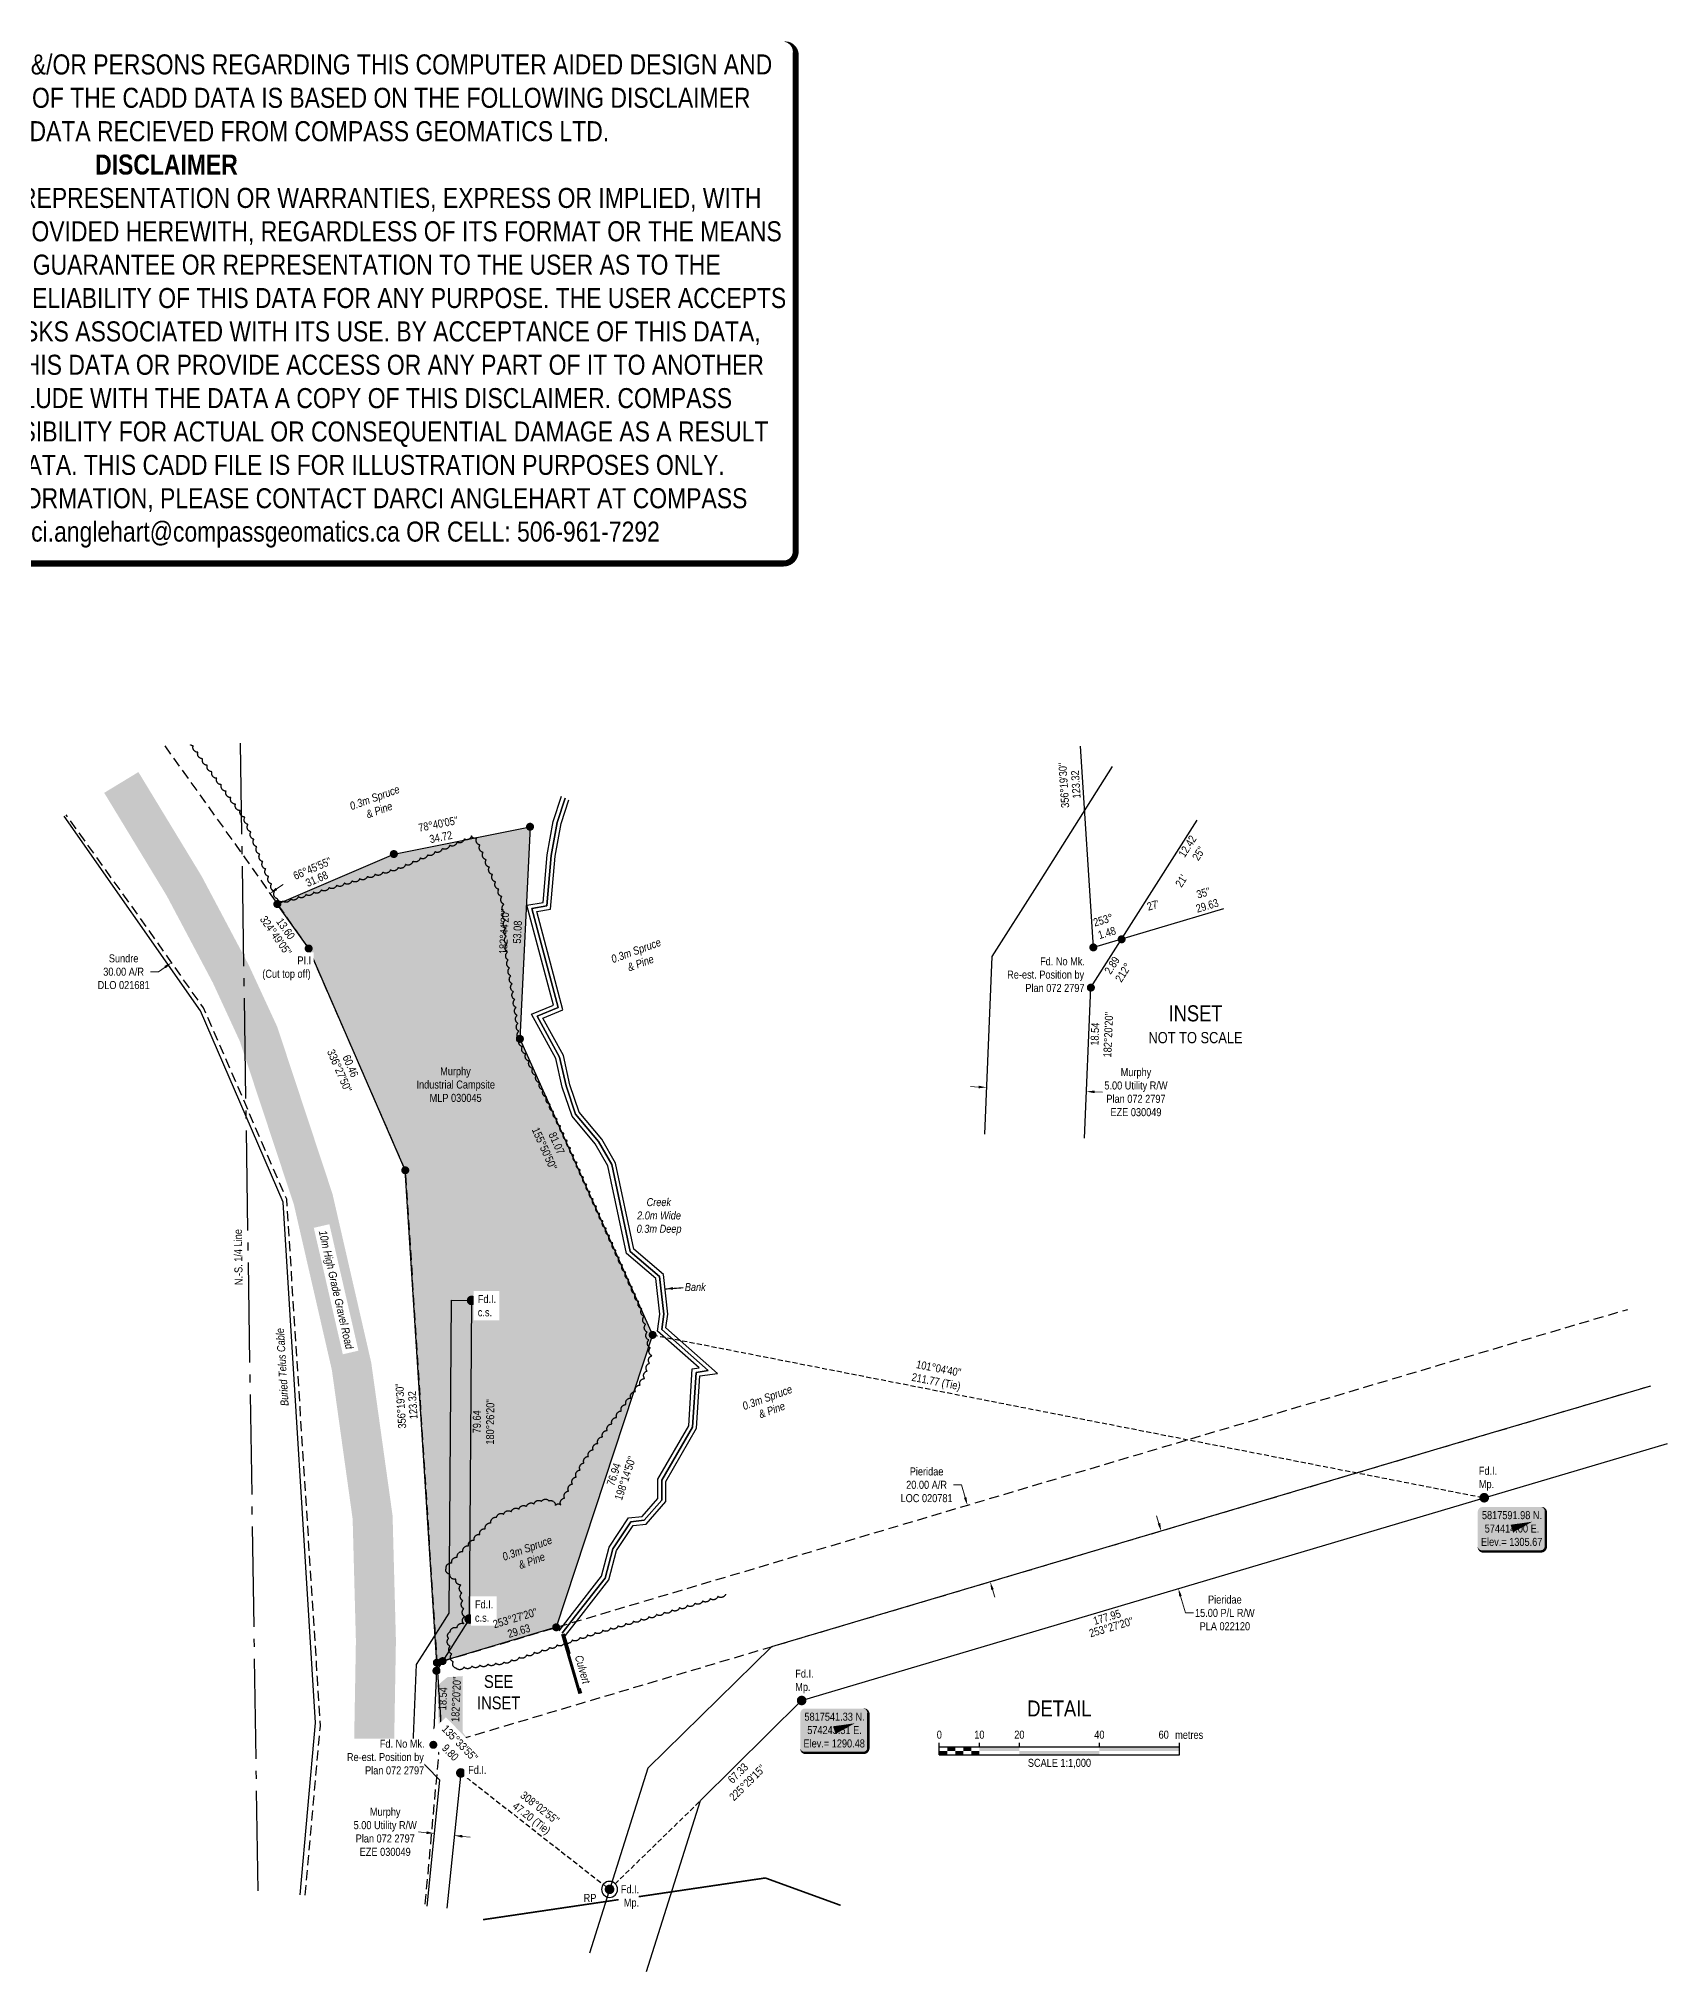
# Model space of a CAD drawing. Extents: x 573998 to 577194, y 5817042 to 5819455.
# Drawn here: x 575160 to 577194, y 5817042 to 5819455 of the extents above; entities that cross this region are included whole.
import ezdxf
from ezdxf.enums import TextEntityAlignment as Align

# ---------------------------------------------------------------- set-up
doc = ezdxf.new("R2010")
doc.units = 0
doc.header["$LTSCALE"] = 5
doc.header["$PDSIZE"] = 0.5
for name, pattern in [('0', [1, 1, 0]), ('DASHDOT2', [12.7, 6.35, -3.175, 0, -3.175]), ('foc-ACCESSROAD', [3.75, 2.5, -1.25]), ('foc-FLOWLINE', [3.75, 2.5, -1.25]), ('foc-QUARTERLINE', [33, 25, -3, 2, -3]), ('foc-TIELINE', [1.875, 1.25, -0.625]), ('foc-TRAV', [1.875, 1.25, -0.625]), ('foc-WHEELTRACKS', [2, 0.4, -1.6])]:
    doc.linetypes.add(name, pattern=pattern)
doc.layers.get('Defpoints').update_dxf_attribs({"color": 9})
for name, color, linetype in [('35', 37, 'Continuous'), ('AS-ROADS', 254, 'Continuous'), ('AS-TELEPHONE-T', 224, 'Continuous'), ('AS-TELUS', 224, 'foc-TEL'), ('AS-UNDERLAY-H', 141, 'Continuous'), ('AS-WILDLIFE', 131, 'DASHDOT2'), ('C-EZE', 13, 'foc-FLOWLINE'), ('DETAIL-T', 7, 'Continuous'), ('F-AR', 190, 'foc-ACCESSROAD'), ('F-RW', 190, 'Continuous'), ('L-BD', 7, 'Continuous'), ('L-MON', 1, 'Continuous'), ('L-SECQ', 8, 'foc-QUARTERLINE'), ('L-TIE', 7, 'foc-TIELINE'), ('P-PROPOSED', 10, 'Continuous'), ('P-PROPOSED-H', 21, 'Continuous'), ('P-TRAV', 4, 'foc-TRAV'), ('T-BUSH', 110, '0'), ('T-BUSH-T', 110, 'Continuous'), ('T-CREEK', 160, 'Continuous'), ('T-SLOPE', 48, 'Continuous'), ('T-WATER-P3', 160, 'foc-WHEELTRACKS'), ('T-WATER-T', 170, 'Continuous')]:
    doc.layers.add(name, color=color, linetype=linetype)
for name, color, linetype, lineweight in [('AS-GENERAL', 48, 'Continuous', 18), ('C-EZE-T', 13, 'Continuous', 9), ('C-WS-T', 13, 'Continuous', 9), ('F-AR-T', 190, 'Continuous', 9), ('F-RW-T', 190, 'Continuous', 9), ('T-TEXT', 48, 'Continuous', 18)]:
    doc.layers.add(name, color=color, linetype=linetype, lineweight=lineweight)
doc.layers.add('DISCLAIMER', color=7, linetype='Continuous', plot=False)
doc.styles.add('80', font='ARIALN.TTF', dxfattribs={"height": 10})
doc.styles.add('80CG', font='ARIALN.TTF', dxfattribs={"height": 10})
doc.styles.add('80L', font='ARIALN.TTF', dxfattribs={"height": 10})
doc.styles.add('foc-LtypeFont', font='ARIALN.TTF', dxfattribs={"height": 7.35})
doc.linetypes.add('foc-TEL', pattern='A,2,-1,["T",foc-LtypeFont,S=0.2,R=0,X=-0.425,Y=-0.75],-1.24,8', length=12.24)
doc.linetypes.add('foc-TOPO-flowdirection-NOLINE', pattern='A,0,[">",foc-LtypeFont,S=0.3,R=0,X=0,Y=-0.945],-20,[">",foc-LtypeFont,S=0.3,R=0,X=0,Y=-0.945],0', length=20)
doc.dimstyles.new('Compass 5 000', dxfattribs={"dimscale": 5, "dimtxt": 9, "dimasz": 2, "dimexe": 0.2, "dimexo": 0.0625, "dimgap": 0.5, "dimtad": 0, "dimtih": 1, "dimtoh": 1, "dimzin": 0, "dimdsep": 46, "dimtxsty": '80CG', "dimcen": 0.1, "dimse1": 1, "dimse2": 1, "dimclrd": 256, "dimclrt": 256, "dimaunit": 1, "dimadec": 4, "dimazin": 0, "dimtfac": 0.06, "dimtofl": 0, "dimtmove": 0, "dimatfit": 1, "dimfxl": 0.2, "dimtolj": 1, "dimtzin": 0, "dimlwd": -1, "dimarcsym": 0})

# ---------------------------------------------------------------- blocks, each defined once
blk = doc.blocks.new('fdia')
at = {"color": 255, "const_width": 1}
blk.add_lwpolyline([(-0.5, 0, 1), (0.5, 0, 1)], format="xyb", close=True, dxfattribs=at)
blk = doc.blocks.new('Fdiaa')
blk.add_blockref('fdia', (0, 0))
blk = doc.blocks.new('fdib')
at = {"color": 1, "const_width": 1.6}
blk.add_lwpolyline([(-0.4, 0, 1), (0.4, 0, 1)], format="xyb", close=True, dxfattribs=at)
at = {"color": 1}
blk.add_circle((0, 0), 0.8, dxfattribs=at)
blk = doc.blocks.new('Fdibb')
blk.add_blockref('fdib', (0, 0))
blk = doc.blocks.new('fdicc')
for name in ['Fdibb', 'Fdiaa']:
    blk.add_blockref(name, (0, 0))
blk = doc.blocks.new('FDI')
blk.add_blockref('fdicc', (0, 0))
blk = doc.blocks.new('PLIA')
at = {"color": 255, "const_width": 1}
blk.add_lwpolyline([(-0.5, 0, 1), (0.5, 0, 1)], format="xyb", close=True, dxfattribs=at)
blk = doc.blocks.new('PLIAA')
blk.add_blockref('PLIA', (0, 0))
blk = doc.blocks.new('PLIB')
at = {"color": 1}
blk.add_circle((0, 0), 0.8, dxfattribs=at)
blk = doc.blocks.new('PLIBB')
blk.add_blockref('PLIB', (0, 0))
blk = doc.blocks.new('PLICC')
for name in ['PLIAA', 'PLIBB']:
    blk.add_blockref(name, (0, 0))
blk = doc.blocks.new('PLI')
blk.add_blockref('PLICC', (0, 0))
blk = doc.blocks.new('RP')
at = {"layer": '35', "color": 3}
blk.add_circle((0, 0), 10, dxfattribs=at)
at = {"layer": '35', "color": 3, "style": '80'}
blk.add_attdef('RP_001', (-32.4, 5.8), '', height=10, dxfattribs=at)
blk = doc.blocks.new('*U317')
at = {"color": 0}
for p, q in [((-150, 0), (-150, 15)), ((-150, 10), (150.2, 10)), ((-150, 0), (150.2, 0)), ((-100, 10), (-100, 15)), ((-50, 10), (-50, 15)), ((50, 10), (50, 15)), ((150.2, 0), (150.2, 15))]:
    blk.add_line(p, q, dxfattribs=at)
for points in [[(-150, 5), (-140, 5), (-150, 0), (-140, 0)], [(-140, 10), (-130, 10), (-140, 5), (-130, 5)], [(-130, 5), (-120, 5), (-130, 0), (-120, 0)], [(-120, 10), (-110, 10), (-120, 5), (-110, 5)], [(-110, 5), (-100, 5), (-110, 0), (-100, 0)], [(-100, 10), (-50, 10), (-100, 5), (-50, 5)], [(-50, 5), (50, 5), (-50, 0), (50, 0)], [(50, 10), (150.2, 10), (50, 5), (150.2, 5)]]:
    blk.add_solid(points, dxfattribs=at)
at = {"color": 0, "style": '80'}
blk.add_text('metres', height=10, dxfattribs=at).set_placement((162.2, 20), align=Align.CENTER)
at = {"color": 0, "char_height": 10, "style": '80'}
for s, insert, attachment_point in [('0', (-150, 30.2), 2), ('10', (-100, 30.2), 2), ('20', (-50, 30.2), 2), ('40', (50, 30.2), 2), ('60', (136.7, 30.2), 3), ('SCALE 1:1,000', (0.1, -5), 2)]:
    blk.add_mtext(s, dxfattribs=dict(at, insert=insert, attachment_point=attachment_point))
blk = doc.blocks.new('*U449')
h = blk.add_hatch(color=254)
edge = h.paths.add_edge_path()
edge.add_line((-36.5, -28.5), (36.5, -28.5))
edge.add_arc((36.5, -22.5), 6, 270, 360)
edge.add_line((42.5, -22.5), (42.5, 21))
edge.add_arc((36.5, 21), 6, 0, 90)
edge.add_line((36.5, 27), (-36.5, 27))
edge.add_arc((-36.5, 21), 6, 90, 180)
edge.add_line((-42.5, 21), (-42.5, -22.5))
edge.add_arc((-36.5, -22.5), 6, 180, 270)
at = {"color": 1, "flags": 128}
blk.add_lwpolyline([(-36.5, -28.5, 3, 3, 0), (36.5, -28.5, 3, 3, 0.414214), (42.5, -22.5, 3, 3, 0), (42.5, 21, 3, 0, 0.414214), (36.5, 27, 0, 0, 0), (-36.5, 27, 0, 0, 0.414214), (-42.5, 21, 0, 0, 0), (-42.5, -22.5, 0, 3, 0.414214)], format="xyseb", close=True, dxfattribs=at)
blk.add_lwpolyline([(25.7, 8.6, 0, 10, 0), (0, 0, 5, 5, 0)], format="xyseb", dxfattribs=at)
at = {"color": 1, "style": '80'}
blk.add_attdef('ENTER_TEXT_001', (-36, -5), '', height=10, dxfattribs=at)
blk = doc.blocks.new('*D454')
at = {"layer": 'Defpoints', "color": 0, "transparency": 16777216}
for p in [(575436.1, 5818406.2), (575313.2, 5818320.1), (575326.3, 5818301.4)]:
    blk.add_point(p, dxfattribs=at)
at = {"layer": 'F-AR-T', "transparency": 16777216}
for p, q in [((575457.4, 5818393.3), (575465.6, 5818399)), ((575309.9, 5818289.9), (575299.9, 5818289.9)), ((575318.1, 5818295.7), (575309.9, 5818289.9))]:
    blk.add_line(p, q, dxfattribs=at)
for points in [[(575456.4, 5818394.7), (575458.3, 5818391.9), (575449.2, 5818387.5)], [(575317.1, 5818297), (575319, 5818294.3), (575326.3, 5818301.4)]]:
    blk.add_solid(points, dxfattribs=at)
at = {"layer": 'F-AR-T', "transparency": 16777216, "insert": (575266.4, 5818289.9), "char_height": 10, "attachment_point": 5, "style": '80CG'}
blk.add_mtext('\\A1;Sundre\\P30.00 A/R\\PDLO 021681', dxfattribs=at)
blk = doc.blocks.new('*D456')
at = {"layer": 'C-EZE-T', "transparency": 16777216}
for p, q in [((575644.7, 5817214.7), (575634.8, 5817215.7)), ((575689.5, 5817210.1), (575699.4, 5817209.1))]:
    blk.add_line(p, q, dxfattribs=at)
for points in [[(575644.9, 5817216.4), (575644.5, 5817213.1), (575654.7, 5817213.7)], [(575689.6, 5817211.8), (575689.3, 5817208.5), (575679.5, 5817211.1)]]:
    blk.add_solid(points, dxfattribs=at)
at = {"layer": 'Defpoints', "color": 0, "transparency": 16777216}
for p in [(575654.9, 5817216.1), (575654.7, 5817213.7), (575679.8, 5817213.5)]:
    blk.add_point(p, dxfattribs=at)
at = {"layer": 'C-EZE-T', "transparency": 16777216, "insert": (575593.1, 5817215.7), "char_height": 10, "attachment_point": 5, "style": '80CG'}
blk.add_mtext('\\A1;Murphy\\P5.00 Utility R/W\\PPlan 072 2797\\PEZE 030049', dxfattribs=at)
blk = doc.blocks.new('*D457')
at = {"layer": 'Defpoints', "color": 0, "transparency": 16777216}
for p in [(576320.2, 5817623.7), (576322.2, 5817624.3), (576350.6, 5817528.5)]:
    blk.add_point(p, dxfattribs=at)
at = {"layer": 'F-AR-T', "transparency": 16777216}
for p, q in [((576312.7, 5817649.1), (576302.7, 5817649.1)), ((576317.4, 5817633.3), (576312.7, 5817649.1)), ((576351.5, 5817518.4), (576354.4, 5817508.8))]:
    blk.add_line(p, q, dxfattribs=at)
for points in [[(576319, 5817633.8), (576315.8, 5817632.8), (576320.2, 5817623.7)], [(576353.1, 5817518.8), (576349.9, 5817517.9), (576348.7, 5817527.9)]]:
    blk.add_solid(points, dxfattribs=at)
at = {"layer": 'F-AR-T', "transparency": 16777216, "insert": (576269.2, 5817649.1), "char_height": 10, "attachment_point": 5, "style": '80CG'}
blk.add_mtext('\\A1;Pieridae\\P20.00 A/R\\PLOC 020781', dxfattribs=at)
blk = doc.blocks.new('*D458')
at = {"layer": 'Defpoints', "color": 0, "transparency": 16777216}
for p in [(576576.9, 5817595.7), (576583.6, 5817519.5), (576598.3, 5817523.9)]:
    blk.add_point(p, dxfattribs=at)
at = {"layer": 'F-RW-T', "transparency": 16777216}
for p, q in [((576559.4, 5817601), (576556.5, 5817610.5)), ((576586.4, 5817509.9), (576592.6, 5817489.1)), ((576592.6, 5817489.1), (576602.6, 5817489.1))]:
    blk.add_line(p, q, dxfattribs=at)
for points in [[(576561, 5817601.4), (576557.8, 5817600.5), (576562.2, 5817591.4)], [(576588, 5817510.4), (576584.8, 5817509.5), (576583.6, 5817519.5)]]:
    blk.add_solid(points, dxfattribs=at)
at = {"layer": 'F-RW-T', "transparency": 16777216, "insert": (576641.7, 5817489.1), "char_height": 10, "attachment_point": 5, "style": '80CG'}
blk.add_mtext('\\A1;Pieridae\\P15.00 P/L R/W\\PPLA 022120', dxfattribs=at)
blk = doc.blocks.new('*D474')
at = {"layer": 'C-EZE-T', "transparency": 16777216}
for p, q in [((576334.2, 5818145.9), (576324.2, 5818146.4)), ((576479, 5818139.9), (576489, 5818139.5))]:
    blk.add_line(p, q, dxfattribs=at)
for points in [[(576334.3, 5818147.6), (576334.1, 5818144.3), (576344.2, 5818145.5)], [(576479.1, 5818141.6), (576478.9, 5818138.2), (576469, 5818140.3)]]:
    blk.add_solid(points, dxfattribs=at)
at = {"layer": 'Defpoints', "color": 0, "transparency": 16777216}
for p in [(576343.7, 5818133), (576469, 5818140.3), (576468.5, 5818127.8)]:
    blk.add_point(p, dxfattribs=at)
at = {"layer": 'C-EZE-T', "transparency": 16777216, "insert": (576530.7, 5818139.5), "char_height": 10, "attachment_point": 5, "style": '80CG'}
blk.add_mtext('\\A1;Murphy\\P5.00 Utility R/W\\PPlan 072 2797\\PEZE 030049', dxfattribs=at)
blk = doc.blocks.new('Disclaimer_Legal')
at = {"layer": 'DISCLAIMER', "color": 254, "flags": 128}
blk.add_lwpolyline([(-3613, -1105, 37.5, 37.5, 0), (4096, -1105, 37.5, 37.5, 0.414214), (4171, -1030, 37.5, 37.5, 0), (4171, 2079, 37.5, 0, 0.414214), (4096, 2154, 0, 0, 0), (-3613, 2154, 0, 0, 0.414214), (-3688, 2079, 0, 0, 0), (-3688, -1030, 0, 37.5, 0.414214)], format="xyseb", close=True, dxfattribs=at)
at = {"layer": 'DISCLAIMER', "color": 254, "insert": (242, 534), "char_height": 125, "width": 7717.57, "attachment_point": 5, "style": '80'}
blk.add_mtext('NOTICE TO THE CORPORATION, PERSON &/OR PERSONS REGARDING THIS COMPUTER AIDED DESIGN AND DRAFTING (CADD) FILES. ACCEPTANCE OF THE CADD DATA IS BASED ON THE FOLLOWING DISCLAIMER WHICH COVERS ALL CADD DATA RECIEVED FROM COMPASS GEOMATICS LTD.\\P{\\fArial Narrow|b1|i0|c0|p34;DISCLAIMER}\\PCOMPASS GEOMATICS LTD. MAKES NO REPRESENTATION OR WARRANTIES, EXPRESS OR IMPLIED, WITH RESPECT TO THE REUSE OF THE DATA PROVIDED HEREWITH, REGARDLESS OF ITS FORMAT OR THE MEANS OF ITS TRANSMISSION. THERE IS NO GUARANTEE OR REPRESENTATION TO THE USER AS TO THE ACCURACY, CURRENCY, SUITABILITY OR RELIABILITY OF THIS DATA FOR ANY PURPOSE. THE USER ACCEPTS THE DATA "AS IS", AND ASSUMES ALL RISKS ASSOCIATED WITH ITS USE. BY ACCEPTANCE OF THIS DATA, THE USER AGREES NOT TO TRANSMIT THIS DATA OR PROVIDE ACCESS OR ANY PART OF IT TO ANOTHER PARTY UNLESS THE USER SHALL INCLUDE WITH THE DATA A COPY OF THIS DISCLAIMER. COMPASS GEOMATICS LTD. ASSUMES NO RESPONSIBILITY FOR ACTUAL OR CONSEQUENTIAL DAMAGE AS A RESULT OF ANY USER\'S RELIANCE ON THIS DATA. THIS CADD FILE IS FOR ILLUSTRATION PURPOSES ONLY.\\PIF YOU REQUIRE MORE ACCURATE INFORMATION, PLEASE CONTACT DARCI ANGLEHART AT COMPASS GEOMATICS LTD. VIA EMAIL: darci.anglehart@compassgeomatics.ca OR CELL: 506-961-7292', dxfattribs=at)

msp = doc.modelspace()

# ---------------------------------------------------------------- hatches: boundary and pattern name
at = {"layer": 'AS-UNDERLAY-H'}
h = msp.add_hatch(color=256, dxfattribs=at)
h.dxf.hatch_style = 1
h.paths.add_polyline_path([(575657.964, 5817398.339), (575660.17, 5817345.47), (575659.538, 5817320.96), (575666.17, 5817313.529), (575696.831, 5817330.649), (575689.744, 5817340.312), (575689.817, 5817410.216), (575670.577, 5817408.858)])
at = {"layer": 'P-PROPOSED-H'}
h = msp.add_hatch(color=256, dxfattribs=at)
h.dxf.hatch_style = 1
h.paths.add_polyline_path([(575664.71, 5817428.956), (575657.64, 5817426.936), (575618.145, 5818041.931), (575497.5, 5818318.916), (575458.355, 5818374.446), (575603.85, 5818436.911), (575773.98, 5818471.006), (575761.305, 5818206.041), (575927.08, 5817836.366), (575806.69, 5817471.201)])

# ---------------------------------------------------------------- linework, layer by layer
at = {"layer": 'AS-GENERAL', "const_width": 4.997, "flags": 128}
msp.add_lwpolyline([(575836.745, 5817388.431), (575815.075, 5817462.866)], dxfattribs=at)
at = {"layer": 'AS-ROADS', "const_width": 49.973, "flags": 128}
msp.add_lwpolyline([(575578.92, 5817307.506), (575581.49, 5817454.266), (575577.37, 5817608.446), (575551.06, 5817797.121), (575503.155, 5818005.736), (575434.925, 5818212.071), (575400.34, 5818286.981), (575341.99, 5818397.121), (575263.51, 5818526.341)], dxfattribs=at)
at = {"layer": 'AS-TELUS', "flags": 128}
msp.add_lwpolyline([(575486.807, 5817137.199), (575506.193, 5817351.913), (575465.839, 5818001.951), (575419.471, 5818109.222), (575362.459, 5818241.135), (575192.249, 5818484.041)], dxfattribs=at)
at = {"layer": 'AS-WILDLIFE', "const_width": 2, "flags": 128}
msp.add_lwpolyline([(575715.319, 5817106.045), (576067.847, 5817158.11), (576161.822, 5817123.938)], dxfattribs=at)
at = {"layer": 'C-EZE', "linetype": 'ByBlock', "flags": 128}
for points in [[(576341.766, 5818087.206), (576351.018, 5818308.851), (576407.333, 5818397.378), (576501.545, 5818546.188)], [(576466.591, 5818081.996), (576474.443, 5818270.11), (576607.029, 5818479.346)], [(575645.345, 5817122.853), (575661.461, 5817280.178), (575627.759, 5817314.675), (575632.349, 5817424.639), (575643.613, 5817442.344), (575673.038, 5817488.823), (575676.034, 5817879.637), (575701.02, 5817879.446), (575697.97, 5817481.491), (575657.035, 5817416.891), (575653.175, 5817324.416), (575687.51, 5817289.271), (575670.202, 5817120.306)]]:
    msp.add_lwpolyline(points, dxfattribs=at)
at = {"layer": 'F-AR', "flags": 128}
for points in [[(575317.705, 5818571.952), (575417.952, 5818432.095), (575458.355, 5818374.446), (575497.5, 5818318.916), (575618.145, 5818041.931), (575655.499, 5817460.265), (575657.135, 5817434.791), (575658.2, 5817417.932), (575662.677, 5817346.166), (575661.3, 5817330.918), (575660.104, 5817317.664), (575657.694, 5817290.97), (575642.543, 5817123.14)], [(575493.081, 5817136.633), (575508.232, 5817304.46), (575510.642, 5817331.155), (575511.838, 5817344.408), (575512.185, 5817348.253), (575508.429, 5817408.468), (575507.369, 5817425.25), (575505.738, 5817450.648), (575470.067, 5818006.092), (575366.025, 5818244.958), (575335.578, 5818288.149), (575295.515, 5818345.315), (575194.766, 5818485.805)], [(577173.133, 5817772.366), (576938.031, 5817702.929), (576076.192, 5817446.908), (575661.243, 5817323.596), (575663.289, 5817346.268), (575659.302, 5817410.182), (575658.252, 5817427.038), (575665.322, 5817429.058), (575807.302, 5817471.303), (576909.585, 5817798.822), (577144.797, 5817868.297)]]:
    msp.add_lwpolyline(points, dxfattribs=at)
at = {"layer": 'F-RW'}
for points in [[(577173.111, 5817772.44), (576944.362, 5817704.889), (576075.58, 5817446.806), (575921.106, 5817295.259), (575848.034, 5817064.094)], [(575919.54, 5817041.501), (575986.945, 5817254.841), (576113.19, 5817379.781), (576965.65, 5817633.016), (577194.344, 5817700.55)]]:
    msp.add_lwpolyline(points, dxfattribs=at)
at = {"layer": 'L-SECQ'}
msp.add_line((575434.331, 5817141.937), (575412.307, 5818575.571), dxfattribs=at)
at = {"layer": 'L-TIE'}
for p, q in [((575927.08, 5817836.366), (576965.65, 5817633.016)), ((575687.51, 5817289.271), (575873.26, 5817143.896))]:
    msp.add_line(p, q, dxfattribs=at)
at = {"layer": 'P-PROPOSED', "flags": 128}
msp.add_lwpolyline([(576639.924, 5818368.581), (576477.468, 5818320.335), (576461.328, 5818571.649)], dxfattribs=at)
msp.add_lwpolyline([(575657.64, 5817426.936), (575618.145, 5818041.931), (575497.5, 5818318.916), (575458.355, 5818374.446), (575603.85, 5818436.911), (575773.98, 5818471.006), (575761.305, 5818206.041), (575927.08, 5817836.366), (575806.69, 5817471.201), (575657.64, 5817426.936)], close=True, dxfattribs=at)
at = {"layer": 'P-TRAV'}
msp.add_line((575873.26, 5817143.896), (575986.945, 5817254.841), dxfattribs=at)
at = {"layer": 'T-BUSH', "flags": 128}
msp.add_lwpolyline([(576018.154, 5817512.552, -0.52056705), (576008.565, 5817509.735, -0.52056705), (575998.976, 5817506.918, -0.52056705), (575989.386, 5817504.101, -0.52056705), (575979.797, 5817501.284, -0.52056705), (575970.207, 5817498.467, -0.52056705), (575960.618, 5817495.649, -0.52056705), (575951.028, 5817492.832, -0.52056705), (575941.439, 5817490.015, -0.52056705), (575931.85, 5817487.198, -0.52056705), (575922.26, 5817484.381, -0.52056705), (575912.671, 5817481.563, -0.52056705), (575903.081, 5817478.746, -0.52056705), (575893.492, 5817475.929, -0.52056705), (575883.903, 5817473.112, -0.52056705), (575874.313, 5817470.295, -0.52056705), (575864.724, 5817467.478, -0.52056705), (575855.141, 5817464.639, -0.52056705), (575845.638, 5817461.542, -0.52056705), (575836.135, 5817458.446, -0.52056705), (575826.632, 5817455.349, -0.52056705), (575817.129, 5817452.253, -0.52056705), (575807.626, 5817449.156, -0.52056705), (575798.124, 5817446.06, -0.52056705), (575788.621, 5817442.964, -0.52056705), (575779.118, 5817439.867, -0.52056705), (575769.615, 5817436.771, -0.52056705), (575760.112, 5817433.674, -0.52056705), (575750.609, 5817430.578, -0.52056705), (575741.058, 5817427.698, -0.52056705), (575731.141, 5817426.448, -0.52056705), (575721.225, 5817425.197, -0.52056705), (575711.309, 5817423.947, -0.52056705), (575701.393, 5817422.696, -0.52056705), (575691.477, 5817421.446, -0.52056705), (575681.561, 5817420.195, -0.52056705), (575678.132, 5817427.957, -0.52056705), (575676.17, 5817437.758, -0.52056705), (575674.208, 5817447.558, -0.52056705), (575672.246, 5817457.358, -0.52056705), (575674.16, 5817465.439, -0.52056705), (575682.743, 5817470.56, -0.52056705), (575691.325, 5817475.682, -0.52056705), (575692.464, 5817484.458, -0.52056705), (575691.268, 5817494.381, -0.52056705), (575690.072, 5817504.304, -0.52056705), (575688.876, 5817514.227, -0.52056705), (575687.68, 5817524.15, -0.52056705), (575681.353, 5817531.297, -0.52056705), (575673.702, 5817537.728, -0.52056705), (575669.161, 5817544.309, -0.52056705), (575676.155, 5817551.449, -0.52056705), (575683.149, 5817558.589, -0.52056705), (575690.144, 5817565.728, -0.52056705), (575697.138, 5817572.868, -0.52056705), (575704.132, 5817580.007, -0.52056705), (575711.126, 5817587.147, -0.52056705), (575718.121, 5817594.286, -0.52056705), (575725.115, 5817601.426, -0.52056705), (575732.109, 5817608.565, -0.52056705), (575741.155, 5817612.446, -0.52056705), (575750.617, 5817615.667, -0.52056705), (575760.078, 5817618.887, -0.52056705), (575769.54, 5817622.108, -0.52056705), (575779.001, 5817625.329, -0.52056705), (575788.463, 5817628.55, -0.52056705), (575797.543, 5817629.188, -0.52056705), (575805.668, 5817623.367, -0.52056705), (575812.365, 5817623.831, -0.52056705), (575817.179, 5817632.59, -0.52056705), (575821.993, 5817641.349, -0.52056705), (575826.807, 5817650.108, -0.52056705), (575831.621, 5817658.867, -0.52056705), (575836.435, 5817667.626, -0.52056705), (575841.249, 5817676.385, -0.52056705), (575846.879, 5817684.627, -0.52056705), (575852.742, 5817692.722, -0.52056705), (575858.605, 5817700.816, -0.52056705), (575864.467, 5817708.911, -0.52056705), (575870.33, 5817717.005, -0.52056705), (575876.193, 5817725.1, -0.52056705), (575882.055, 5817733.195, -0.52056705), (575887.918, 5817741.289, -0.52056705), (575893.78, 5817749.384, -0.52056705), (575899.643, 5817757.479, -0.52056705), (575905.506, 5817765.573, -0.52056705), (575911.368, 5817773.668, -0.52056705), (575917.048, 5817781.855, -0.52056705), (575920.104, 5817791.371, -0.52056705), (575923.16, 5817800.887, -0.52056705), (575926.11, 5817810.409, -0.52056705), (575924.17, 5817820.214, -0.52056705), (575922.229, 5817830.018, -0.52056705), (575920.288, 5817839.822, -0.52056705), (575918.347, 5817849.627, -0.52056705), (575916.406, 5817859.431, -0.52056705), (575913.734, 5817869.004, -0.52056705), (575909.68, 5817878.14, -0.52056705), (575905.626, 5817887.276, -0.52056705), (575901.573, 5817896.411, -0.52056705), (575897.519, 5817905.547, -0.52056705), (575893.465, 5817914.682, -0.52056705), (575889.411, 5817923.818, -0.52056705), (575885.357, 5817932.953, -0.52056705), (575881.303, 5817942.089, -0.52056705), (575877.249, 5817951.225, -0.52056705), (575873.195, 5817960.36, -0.52056705), (575869.141, 5817969.496, -0.52056705), (575865.087, 5817978.631, -0.52056705), (575861.033, 5817987.767, -0.52056705), (575856.979, 5817996.903, -0.52056705), (575852.925, 5818006.038, -0.52056705), (575848.871, 5818015.174, -0.52056705), (575844.817, 5818024.309, -0.52056705), (575840.763, 5818033.445, -0.52056705), (575836.709, 5818042.581, -0.52056705), (575832.656, 5818051.716, -0.52056705), (575828.602, 5818060.852, -0.52056705), (575824.548, 5818069.987, -0.52056705), (575820.464, 5818079.11, -0.52056705), (575816.303, 5818088.197, -0.52056705), (575812.131, 5818097.279, -0.52056705), (575807.783, 5818106.278, -0.52056705), (575803.436, 5818115.278, -0.52056705), (575799.089, 5818124.278, -0.52056705), (575794.742, 5818133.278, -0.52056705), (575790.394, 5818142.277, -0.52056705), (575786.047, 5818151.277, -0.52056705), (575781.7, 5818160.277, -0.52056705), (575777.353, 5818169.276, -0.52056705), (575773.005, 5818178.276, -0.52056705), (575768.658, 5818187.276, -0.52056705), (575764.311, 5818196.276, -0.52056705), (575761.041, 5818205.583, -0.52056705), (575759.986, 5818215.522, -0.52056705), (575758.932, 5818225.46, -0.52056705), (575757.877, 5818235.399, -0.52056705), (575756.473, 5818245.291, -0.52056705), (575754.838, 5818255.151, -0.52056705), (575753.202, 5818265.011, -0.52056705), (575751.567, 5818274.871, -0.52056705), (575749.931, 5818284.73, -0.52056705), (575748.296, 5818294.59, -0.52056705), (575746.66, 5818304.45, -0.52056705), (575745.782, 5818314.401, -0.52056705), (575745.047, 5818324.368, -0.52056705), (575744.312, 5818334.336, -0.52056705), (575743.578, 5818344.304, -0.52056705), (575742.843, 5818354.271, -0.52056705), (575742.108, 5818364.239, -0.52056705), (575741.373, 5818374.207, -0.52056705), (575738.783, 5818383.725, -0.52056705), (575734.877, 5818392.925, -0.52056705), (575730.971, 5818402.125, -0.52056705), (575727.065, 5818411.325, -0.52056705), (575723.159, 5818420.525, -0.52056705), (575719.254, 5818429.724, -0.52056705), (575715.348, 5818438.924, -0.52056705), (575711.442, 5818448.124, -0.52056705), (575707.536, 5818457.324, -0.52056705), (575700.903, 5818459.699, -0.52056705), (575691.733, 5818455.724, -0.52056705), (575682.563, 5818451.75, -0.52056705), (575673.392, 5818447.775, -0.52056705), (575664.222, 5818443.8, -0.52056705), (575655.052, 5818439.825, -0.52056705), (575645.881, 5818435.851, -0.52056705), (575636.711, 5818431.876, -0.52056705), (575627.541, 5818427.901, -0.52056705), (575618.37, 5818423.927, -0.52056705), (575609.2, 5818419.952, -0.52056705), (575599.608, 5818417.153, -0.52056705), (575590.001, 5818414.398, -0.52056705), (575580.393, 5818411.643, -0.52056705), (575570.786, 5818408.888, -0.52056705), (575561.178, 5818406.133, -0.52056705), (575551.571, 5818403.378, -0.52056705), (575541.964, 5818400.623, -0.52056705), (575532.358, 5818397.86, -0.52056705), (575522.777, 5818395.014, -0.52056705), (575513.196, 5818392.169, -0.52056705), (575503.615, 5818389.324, -0.52056705), (575494.034, 5818386.478, -0.52056705), (575484.453, 5818383.633, -0.52056705), (575474.872, 5818380.788, -0.52056705), (575465.291, 5818377.942, -0.52056705), (575458.578, 5818381, -0.52056705), (575454.892, 5818390.29, -0.52056705), (575451.207, 5818399.581, -0.52056705), (575447.521, 5818408.871, -0.52056705), (575443.836, 5818418.162, -0.52056705), (575440.151, 5818427.452, -0.52056705), (575436.465, 5818436.742, -0.52056705), (575432.78, 5818446.033, -0.52056705), (575429.095, 5818455.323, -0.52056705), (575425.409, 5818464.614, -0.52056705), (575421.724, 5818473.904, -0.52056705), (575417.829, 5818483.079, -0.52056705), (575411.963, 5818491.172, -0.52056705), (575406.098, 5818499.264, -0.52056705), (575400.232, 5818507.356, -0.52056705), (575394.366, 5818515.449, -0.52056705), (575388.501, 5818523.541, -0.52056705), (575382.635, 5818531.634, -0.52056705), (575376.769, 5818539.726, -0.52056705), (575370.904, 5818547.819, -0.52056705), (575365.038, 5818555.911, -0.52056705), (575359.172, 5818564.003, -0.52056705), (575353.307, 5818572.096, -0.1565614), (575349.738, 5818573.178, -0.1565614)], format="xyb", dxfattribs=at)
at = {"layer": 'T-CREEK', "linetype": 'foc-TOPO-flowdirection-NOLINE', "flags": 128}
msp.add_lwpolyline([(575817.767, 5818506.855), (575807.88, 5818476.346), (575800.425, 5818435.121), (575794.93, 5818372.211), (575776.02, 5818369.116), (575809.17, 5818245.226), (575782.91, 5818234.296), (575810.9, 5818183.441), (575818.975, 5818147.286), (575830.925, 5818112.146), (575859.36, 5818077.941), (575876.05, 5818049.171), (575899.015, 5817940.716), (575935.855, 5817909.356), (575941.01, 5817862.326), (575938.375, 5817843.031), (575996.475, 5817791.706), (575981.305, 5817789.606), (575977.025, 5817721.316), (575938.54, 5817654.741), (575938.375, 5817630.151), (575916.38, 5817604.876), (575899.795, 5817603.021), (575877.265, 5817569.286), (575867.665, 5817532.611), (575830.85, 5817485.326), (575814.115, 5817463.861)], dxfattribs=at)
at = {"layer": 'T-SLOPE', "flags": 128}
for points in [[(575810.173, 5817466.933), (575826.908, 5817488.398), (575863.09, 5817534.87), (575872.643, 5817571.363), (575896.929, 5817607.729), (575913.888, 5817609.626), (575933.39, 5817632.035), (575933.551, 5817656.097), (575972.11, 5817722.8), (575976.573, 5817793.996), (575985.012, 5817795.164), (575933.061, 5817841.056), (575935.975, 5817862.392), (575931.103, 5817906.837), (575894.478, 5817938.014), (575871.326, 5818047.354), (575855.248, 5818075.069), (575826.491, 5818109.662), (575814.156, 5818145.933), (575806.178, 5818181.656), (575775.845, 5818236.768), (575803.212, 5818248.159), (575769.765, 5818373.156), (575790.289, 5818376.515), (575795.466, 5818435.784), (575803.022, 5818477.566), (575813.223, 5818509.042)], [(575818.056, 5817460.788), (575834.791, 5817482.253), (575872.239, 5817530.351), (575881.886, 5817567.208), (575902.66, 5817598.313), (575918.871, 5817600.126), (575943.359, 5817628.266), (575943.528, 5817653.385), (575981.939, 5817719.831), (575986.037, 5817785.216), (576007.937, 5817788.247), (575943.688, 5817845.005), (575946.044, 5817862.259), (575940.606, 5817911.874), (575903.551, 5817943.417), (575880.773, 5818050.987), (575863.471, 5818080.812), (575835.358, 5818114.63), (575823.793, 5818148.639), (575815.621, 5818185.226), (575789.974, 5818231.823), (575815.127, 5818242.293), (575782.274, 5818365.075), (575799.57, 5818367.906), (575805.383, 5818434.457), (575812.737, 5818475.125), (575822.312, 5818504.668)]]:
    msp.add_lwpolyline(points, dxfattribs=at)
at = {"layer": 'T-WATER-P3', "linetype": 'ByBlock', "flags": 128}
msp.add_lwpolyline([(575814.115, 5817463.861), (575830.85, 5817485.326), (575867.665, 5817532.611), (575877.265, 5817569.286), (575899.795, 5817603.021), (575916.38, 5817604.876), (575938.375, 5817630.151), (575938.54, 5817654.741), (575977.025, 5817721.316), (575981.305, 5817789.606), (575996.475, 5817791.706), (575938.375, 5817843.031), (575941.01, 5817862.326), (575935.855, 5817909.356), (575899.015, 5817940.716), (575876.05, 5818049.171), (575859.36, 5818077.941), (575830.925, 5818112.146), (575818.975, 5818147.286), (575810.9, 5818183.441), (575782.91, 5818234.296), (575809.17, 5818245.226), (575776.02, 5818369.116), (575794.93, 5818372.211), (575800.425, 5818435.121), (575807.88, 5818476.346), (575817.767, 5818506.855)], dxfattribs=at)

# ---------------------------------------------------------------- block references
at = {"layer": '35', "color": 3}
ref = msp.add_blockref('RP', (575873.26, 5817143.896), dxfattribs=dict(at, xscale=-0.99946679, yscale=0.99946679, zscale=0.99946679, rotation=180))
ref.add_attrib('RP_001', 'RP', (575840.916, 5817128.15), dxfattribs={"color": 3, "height": 9.9947, "style": '80'})
at = {"layer": 'Defpoints', "color": 3, "xscale": 0.2, "yscale": 0.2, "zscale": 0.2}
msp.add_blockref('Disclaimer_Legal', (575271.505, 5819020.785), dxfattribs=at)
at = {"layer": 'DETAIL-T'}
ref = msp.add_blockref('*U449', (577000.065, 5817594.495), dxfattribs=dict(at, xscale=0.99946679, yscale=0.99946679, zscale=0.99946679))
ref.add_attrib('ENTER_TEXT_001', '5817591.98 N.', (576962.765, 5817606.261), dxfattribs={"layer": '0', "color": 1, "height": 9.99467, "style": '80'})
ref.add_attrib('ENTER_TEXT_002', '574414.00 E.', (576966.263, 5817589.562), dxfattribs={"layer": '0', "color": 1, "height": 9.99467, "style": '80'})
ref.add_attrib('ENTER_TEXT_003', 'Elev.= 1305.67', (576961.525, 5817572.863), dxfattribs={"layer": '0', "color": 1, "height": 9.99467, "style": '80'})
ref = msp.add_blockref('*U449', (576153.976, 5817342.785), dxfattribs=dict(at, xscale=0.99946679, yscale=0.99946679, zscale=0.99946679))
ref.add_attrib('ENTER_TEXT_001', '5817541.33 N.', (576116.677, 5817354.551), dxfattribs={"layer": '0', "color": 1, "height": 9.99467, "style": '80'})
ref.add_attrib('ENTER_TEXT_002', '574243.51 E.', (576120.174, 5817337.852), dxfattribs={"layer": '0', "color": 1, "height": 9.99467, "style": '80'})
ref.add_attrib('ENTER_TEXT_003', 'Elev.= 1290.48', (576115.422, 5817321.154), dxfattribs={"layer": '0', "color": 1, "height": 9.99467, "style": '80'})
at = {"layer": 'DETAIL-T', "xscale": 0.99946679, "yscale": 0.99946679, "zscale": 0.99946679}
msp.add_blockref('*U317', (576435.045, 5817311.894), dxfattribs=at)
at = {"layer": 'L-MON'}
for name, p, xscale, yscale, zscale in [('PLI', (575773.98, 5818471.006), 4.997333949999993, 4.997333949999993, 4.997333949999993), ('PLI', (575603.85, 5818436.911), 4.997333949999993, 4.997333949999993, 4.997333949999993), ('PLI', (575458.355, 5818374.446), 4.997333949999993, 4.997333949999993, 4.997333949999993), ('PLI', (576512.818, 5818330.435), 4.99733395, 4.99733395, 4.99733395), ('PLI', (575497.5, 5818318.916), 4.997333949999993, 4.997333949999993, 4.997333949999993), ('PLI', (576477.468, 5818320.335), 4.99733395, 4.99733395, 4.99733395), ('PLI', (576474.443, 5818270.11), 4.99733395, 4.99733395, 4.99733395), ('PLI', (575761.305, 5818206.041), 4.997333949999993, 4.997333949999993, 4.997333949999993), ('PLI', (575618.145, 5818041.931), 4.997333949999993, 4.997333949999993, 4.997333949999993), ('FDI', (575701.02, 5817879.446), 4.99733395, 4.99733395, 4.99733395), ('PLI', (575927.08, 5817836.366), 4.997333949999993, 4.997333949999993, 4.997333949999993), ('FDI', (576965.65, 5817633.016), 4.997333949999993, 4.997333949999993, 4.997333949999993), ('FDI', (575697.97, 5817481.491), 4.99733395, 4.99733395, 4.99733395), ('PLI', (575806.69, 5817471.201), 4.997333949999993, 4.997333949999993, 4.997333949999993), ('PLI', (575664.71, 5817428.956), 4.99733395, 4.99733395, 4.99733395), ('PLI', (575657.035, 5817416.891), 4.997333949999993, 4.997333949999993, 4.997333949999993), ('PLI', (575657.64, 5817426.936), 4.997333949999993, 4.997333949999993, 4.997333949999993), ('FDI', (576113.19, 5817379.781), 4.997333949999993, 4.997333949999993, 4.997333949999993), ('FDI', (575873.26, 5817143.896), 4.997333949999993, 4.997333949999993, 4.997333949999993)]:
    msp.add_blockref(name, p, dxfattribs=dict(at, xscale=xscale, yscale=yscale, zscale=zscale))

# ---------------------------------------------------------------- texts
at = {"layer": 'AS-TELEPHONE-T', "insert": (575462.561, 5817746.996), "char_height": 9.99684, "attachment_point": 1, "rotation": 93.552384, "style": '80L'}
msp.add_mtext_dynamic_manual_height_columns('\\pi0.29888;{\\fArial Narrow|b0|i1|c0|p34;Buried Telus Cable}', width=97.20438, gutter_width=49.973, heights=[0], dxfattribs=at)
at = {"layer": 'C-WS-T', "insert": (575631.565, 5818170.691), "char_height": 9.99467, "attachment_point": 1, "style": '80L'}
msp.add_mtext_dynamic_manual_height_columns('\\pi30.19078;Murphy\\P\\pi0.59538;Industrial Campsite\\P\\pi17.00205;MLP 030045', width=97.60591, gutter_width=249.866, heights=[0], dxfattribs=at)
at = {"layer": 'DETAIL-T', "color": 3, "attachment_point": 5, "style": '80CG'}
for s, insert, char_height, width in [('INSET\\P{\\H0.7x;NOT TO SCALE}', (576605.101, 5818224.2), 19.98934, 116.91253), ('SEE\\PINSET', (575734.783, 5817390.038), 15.9915, 53.76297), ('DETAIL', (576435.045, 5817369.811), 19.9893, 223.73866)]:
    msp.add_mtext(s, dxfattribs=dict(at, insert=insert, char_height=char_height, width=width))
at = {"layer": 'L-BD', "style": '80L'}
for s, height, rotation, p in [("356°19'30''", 9.99467, 93.6745, (576440.576, 5818522.888)), ('123.32', 9.9947, 93.6745, (576455.537, 5818523.849)), ("66°45'55''", 9.9947, 23.2352, (575502.021, 5818419.015)), ('31.68', 9.9947, 23.2352, (575507.64, 5818405.927)), ("324°49'05''", 9.99467, 305.1813, (575456.552, 5818334.998)), ('13.60', 9.9947, 305.1813, (575468.806, 5818343.636)), ("336°27'50''", 9.99467, 293.5363, (575536.09, 5818166.215)), ('60.46', 9.9947, 293.5363, (575549.835, 5818172.202)), ("356°19'30''", 9.99467, 93.6745, (575612.533, 5817747.749)), ('123.32', 9.9947, 93.6745, (575627.494, 5817748.71)), ('76.94', 9.9947, 71.7533, (575878.552, 5817662.111)), ("198°14'50''", 9.99467, 71.7533, (575892.791, 5817657.417)), ("253°27'20''", 9.99467, 16.5448, (576499.799, 5817471.454)), ('177.95', 9.9947, 16.5448, (576494.526, 5817483.9))]:
    msp.add_text(s, height=height, rotation=rotation, dxfattribs=at).set_placement(p, align=Align.MIDDLE)
at = {"layer": 'L-BD', "attachment_point": 2, "style": '80L'}
for s, insert, char_height, width, rotation in [("12.42\\P25''", (576590.742, 5818449.255), 9.9947, 56.27734, 57.638843), ("\\P21'", (576569.065, 5818415.046), 9.9947, 56.27734, 57.638843), ("27'", (576550.567, 5818377.802), 9.9947, 56.27734, 16.540413), ("35''\\P29.63", (576613.49, 5818393.223), 9.9947, 28.2091, 16.540413), ('253°\\P1.48', (576488.243, 5818359.364), 9.9947, 23.85944, 16.540413), ('2.89\\P212°', (576496.551, 5818300.612), 9.9947, 56.27734, 57.638843), ("18.54\\P182°20'20''", (576474.404, 5818212.169), 9.99467, 56.27734, 87.609804), ("81.07\\P155°50'50''", (575811.793, 5818077.815), 9.99467, 64.68602, 294.153107), ("101°04'40''\\P211.77 (Tie)", (576285.331, 5817799.392), 9.99467, 60.89531, 348.9217), ("79.64\\P180°26'20''", (575702.493, 5817727.87), 9.99467, 60.89531, 89.560883), ("253°27'20''\\P29.63", (575753.859, 5817487.503), 9.99467, 23.85944, 16.544778), ("67.33\\P225°29'15''", (576030.096, 5817292.526), 9.99467, 60.89531, 44.702325), ("308°02'55''\\P47.20 (Tie)", (575789.385, 5817249.897), 9.99467, 60.89531, 321.951918)]:
    msp.add_mtext(s, dxfattribs=dict(at, insert=insert, char_height=char_height, width=width, rotation=rotation))
at = {"layer": 'L-BD', "insert": (575736.564, 5818340.479), "char_height": 9.99467, "width": 58.00604, "attachment_point": 2, "rotation": 87.2613, "style": '80L', "bg_fill": 1, "box_fill_scale": 1.1, "bg_fill_color": 21, "bg_fill_transparency": 0}
msp.add_mtext("182°44'20''\\P53.08", dxfattribs=at)
at = {"layer": 'L-SECQ', "insert": (575405.114, 5817898.401), "char_height": 9.99467, "attachment_point": 1, "rotation": 90.880143, "style": '80L'}
msp.add_mtext_dynamic_manual_height_columns('N.-S. 1/4 Line', width=72.15564, gutter_width=49.973, heights=[0], dxfattribs=at)
at = {"layer": 'T-BUSH-T', "char_height": 9.99467, "attachment_point": 1, "rotation": 20, "style": '80L'}
for insert in [(575547.237, 5818500.897), (575873.694, 5818309.825), (576037.601, 5817751.624), (575737.767, 5817563.38)]:
    msp.add_mtext_dynamic_manual_height_columns('\\pi0.45562;{\\fArial Narrow|b0|i1|c0|p34;0.3m Spruce\\P\\pi16.09189;& Pine}', width=64.73122, gutter_width=47.475, heights=[0], dxfattribs=dict(at, insert=insert))
at = {"layer": 'T-TEXT', "insert": (575964.089, 5817901.138), "char_height": 9.98938, "attachment_point": 1, "style": '80L'}
msp.add_mtext_dynamic_manual_height_columns('{\\fArial Narrow|b0|i1|c0|p34; Bank}', width=29.9885, gutter_width=49.973, heights=[0], dxfattribs=at)
at = {"layer": 'T-WATER-T', "insert": (575906.683, 5818007.218), "char_height": 9.98938, "attachment_point": 1, "style": '80L'}
msp.add_mtext_dynamic_manual_height_columns('\\pi12.87056;{\\fArial Narrow|b0|i1|c0|p34;Creek\\P\\pi1.0482;2.0m Wide\\P\\pi0.45538;0.3m Deep}', width=55.8319, gutter_width=49.973, heights=[0], dxfattribs=at)

# ---------------------------------------------------------------- dimensions: what is measured, and where the dimension line sits
at = {"layer": 'C-EZE-T'}
dim = msp.add_linear_dim(base=(576469.025, 5818140.32), p1=(576343.678, 5818133.007), p2=(576468.502, 5818127.797), angle=357.609804, text='Murphy\\P5.00 Utility R/W\\PPlan 072 2797\\PEZE 030049', dimstyle='Compass 5 000', dxfattribs=at)
dim.commit()
dim.dimension.update_dxf_attribs({"geometry": '*D474', "text_midpoint": (576530.696, 5818139.486), "dimtype": 161})
dim = msp.add_aligned_dim(p1=(575679.751, 5817213.532), p2=(575654.895, 5817216.078), distance=2.397, text='Murphy\\P5.00 Utility R/W\\PPlan 072 2797\\PEZE 030049', dimstyle='Compass 5 000', dxfattribs=at)
dim.commit()
dim.dimension.update_dxf_attribs({"geometry": '*D456', "text_midpoint": (575593.066, 5817215.732)})
at = {"layer": 'F-AR-T', "color": 3}
for base, p1, p2, angle, text, picture, middle in [((575326.279, 5818301.419), (575436.097, 5818406.205), (575313.202, 5818320.078), 215.023536, 'Sundre\\P30.00 A/R\\PDLO 021681', '*D454', (575266.408, 5818289.941)), ((576320.243, 5817623.712), (576350.61, 5817528.507), (576322.153, 5817624.279), 106.548172, 'Pieridae\\P20.00 A/R\\PLOC 020781', '*D457', (576269.194, 5817649.074))]:
    dim = msp.add_linear_dim(base=base, p1=p1, p2=p2, angle=angle, text=text, dimstyle='Compass 5 000', dxfattribs=at)
    dim.commit()
    dim.dimension.update_dxf_attribs({"geometry": picture, "text_midpoint": middle, "dimtype": 161})
at = {"layer": 'F-RW-T', "color": 3}
dim = msp.add_linear_dim(base=(576583.573, 5817519.515), p1=(576576.949, 5817595.744), p2=(576598.295, 5817523.888), angle=286.544778, text='Pieridae\\P15.00 P/L R/W\\PPLA 022120', dimstyle='Compass 5 000', dxfattribs=at)
dim.commit()
dim.dimension.update_dxf_attribs({"geometry": '*D458', "text_midpoint": (576641.688, 5817489.122), "dimtype": 161})

# ---------------------------------------------------------------- leaders
at = {"layer": 'T-TEXT', "path_type": 1}
msp.add_leader([(575942.593, 5817893.747), (575965.278, 5817895.381)], dimstyle='Compass 5 000', dxfattribs=at)

# ---------------------------------------------------------------- next in the draw order: texts
at = {"layer": 'L-BD', "insert": (575658.345, 5818479.392), "char_height": 9.9947, "width": 54.57987, "attachment_point": 2, "rotation": 11.3323, "style": '80L', "bg_fill": 3, "box_fill_scale": 1.1, "bg_fill_color": 256, "bg_fill_transparency": 0}
msp.add_mtext("78°40'05''\\P34.72", dxfattribs=at)
at = {"layer": 'L-BD', "insert": (575689.987, 5817329.99), "char_height": 9.99467, "width": 60.89531, "attachment_point": 2, "rotation": 314.332074, "style": '80L', "bg_fill": 2}
msp.add_mtext("135°33'55''\\P9.80", dxfattribs=at)
at = {"layer": 'L-MON', "attachment_point": 1, "style": '80L', "bg_fill": 2}
for s, width, insert, char_height in [('\\pi44.56463;PI.I\\P\\pi0.78853;(Cut top off)', 59.86342, (575438.82, 5818309.069), 9.99467), ('Fd.I.\\Pc.s.', 22.03231, (575708.74, 5817886.221), 9.9947), ('Fd.I.\\Pc.s.', 22.03231, (575705.187, 5817504.797), 9.9947)]:
    msp.add_mtext_dynamic_manual_height_columns(s, width=width, gutter_width=249.995, heights=[0], dxfattribs=dict(at, insert=insert, char_height=char_height))
at = {"layer": 'L-MON', "attachment_point": 1, "style": '80L', "bg_fill": 3, "box_fill_scale": 1.15, "bg_fill_color": 256, "bg_fill_true_color": 256, "bg_fill_transparency": 0}
for s, width, insert, char_height in [('\\pi42.04892;Fd. No Mk.\\P\\pi0.97942;Re-est. Position by\\P\\pi23.66855;Plan 072 2797', 96.09921, (576368.907, 5818307.983), 9.99467), ('Fd.I.\\PMp.', 22.03231, (576958.931, 5817671.647), 9.9947), ('Fd.I.\\PMp.', 22.03231, (576105.205, 5817418.338), 9.9947), ('\\pi1.06123;Fd.I.\\P\\pi4.77685;Mp.', 22.03231, (575886.309, 5817149.04), 9.99467)]:
    msp.add_mtext_dynamic_manual_height_columns(s, width=width, gutter_width=249.995, heights=[0], dxfattribs=dict(at, insert=insert, char_height=char_height))
at = {"layer": 'T-TEXT', "char_height": 9.98938, "attachment_point": 1, "style": '80L', "bg_fill": 2}
for s, width, insert, rotation in [('\\pi0.89829;{\\fArial Narrow|b0|i1|c0|p34;10m High Grade Gravel Road}', 152.0461, (575519.616, 5817968.583), 282.932821), ('{\\fArial Narrow|b0|i1|c0|p34;Culvert}', 34.63318, (575839.4, 5817437.366), 286.231677)]:
    msp.add_mtext_dynamic_manual_height_columns(s, width=width, gutter_width=49.973, heights=[0], dxfattribs=dict(at, insert=insert, rotation=rotation))

# ---------------------------------------------------------------- next in the draw order: block references
at = {"layer": 'L-MON'}
for name, p, xscale, yscale, zscale in [('PLI', (575653.175, 5817324.416), 4.997333949999993, 4.997333949999993, 4.997333949999993), ('FDI', (575687.51, 5817289.271), 4.99733395, 4.99733395, 4.99733395)]:
    msp.add_blockref(name, p, dxfattribs=dict(at, xscale=xscale, yscale=yscale, zscale=zscale))

# ---------------------------------------------------------------- next in the draw order: texts
at = {"layer": 'L-BD', "insert": (575659.98, 5817382.277), "char_height": 9.99467, "width": 60.89531, "attachment_point": 2, "rotation": 87.609804, "style": '80L'}
msp.add_mtext("18.54\\P182°20'20''", dxfattribs=at)

# ---------------------------------------------------------------- next in the draw order: texts
at = {"layer": 'L-MON', "insert": (575544.279, 5817330.788), "char_height": 9.99467, "attachment_point": 1, "style": '80L', "bg_fill": 3, "box_fill_scale": 1.15, "bg_fill_color": 256, "bg_fill_true_color": 256, "bg_fill_transparency": 0}
msp.add_mtext_dynamic_manual_height_columns('\\pi42.04892;Fd. No Mk.\\P\\pi0.97942;Re-est. Position by\\P\\pi23.66855;Plan 072 2797', width=96.09921, gutter_width=249.995, heights=[0], dxfattribs=at)
at = {"layer": 'L-MON', "insert": (575696.702, 5817298.056), "char_height": 9.9947, "attachment_point": 1, "style": '80L', "bg_fill": 2}
msp.add_mtext_dynamic_manual_height_columns('Fd.I.', width=22.03231, gutter_width=249.995, heights=[0], dxfattribs=at)

doc.saveas('drawing.dxf')
